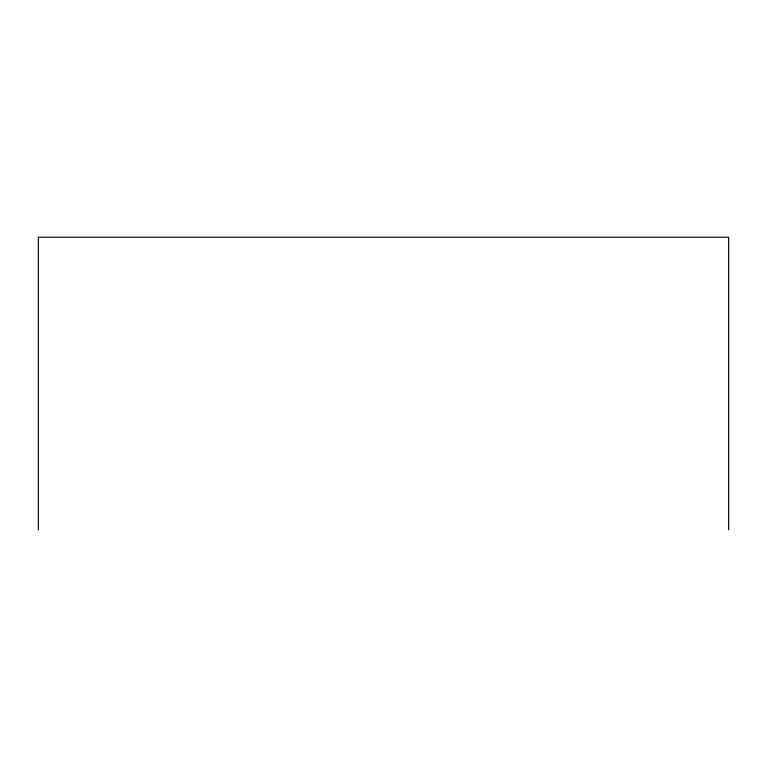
<?xml version="1.0" encoding="UTF-8"?>
<svg xmlns="http://www.w3.org/2000/svg" width="767" height="767" viewBox="0 0 767 767"><rect width="100%" height="100%" fill="white"/><g stroke="black" fill="none" stroke-linecap="round" stroke-linejoin="round"><path stroke-width="1.15" d="M728.65 529.776L728.65 237.224L38.35 237.224L38.35 529.776"/></g></svg>
